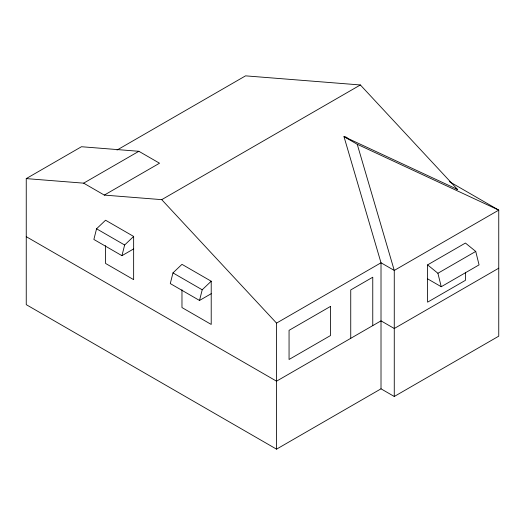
<?xml version="1.0" encoding="UTF-8"?>
<svg xmlns="http://www.w3.org/2000/svg" width="525" height="525" viewBox="0 0 525 525"><rect width="100%" height="100%" fill="white"/><g stroke="black" fill="none" stroke-linecap="round" stroke-linejoin="round"><path stroke-width="0.79" d="M105.564 245.648L105.564 263.445L133.645 279.654L133.645 236.44L105.564 220.224L96.561 228.788L93.863 239.459L121.944 255.675L133.645 248.922M121.944 255.675L124.642 245.004L133.645 236.44M181.972 289.767L181.972 307.558L211.214 324.437L211.214 281.223L181.972 264.344L172.968 272.908L170.277 283.579L199.513 300.457L211.214 293.705M199.513 300.457L202.21 289.787L211.214 281.223M26.25 178.605L81.46 146.731L138.862 151.292L159.528 163.216L104.318 195.09L83.659 183.159L26.25 178.605L26.25 304.651L276.537 449.151L381.012 388.828L394.268 396.48L498.75 336.164L498.75 210.118L449.361 181.598M117.029 150.052L245.556 75.849L360.367 84.965L457.544 189.459L343.98 136.625L381.012 262.782L381.012 388.828M83.659 183.159L138.862 151.292M104.318 195.09L161.726 199.651L360.367 84.965M276.537 449.151L276.537 323.105L381.012 262.782L394.268 270.434L498.75 210.118L357.236 144.277L343.98 136.625M465.426 272.285L465.426 280.324L427.599 302.164L427.599 264.882L465.426 243.049L475.735 251.429L479.069 264.882L441.243 286.722L427.599 278.847M427.599 264.882L437.909 273.269L475.735 251.429M498.75 268.19L394.268 328.506L381.012 320.854L276.537 381.176L26.25 236.677M344.767 136.841L347.143 137.491M455.418 188.232L457.544 189.459M96.561 228.788L124.642 245.004M172.968 272.908L202.21 289.787M161.726 199.651L276.537 323.105M357.236 144.277L394.268 270.434L394.268 396.48M437.909 273.269L441.243 286.722M372.763 325.618L372.763 277.226L350.739 289.944L350.739 338.336M330.507 306.41L289.058 330.337L289.058 359.481L330.507 335.547L330.507 306.41"/></g></svg>
